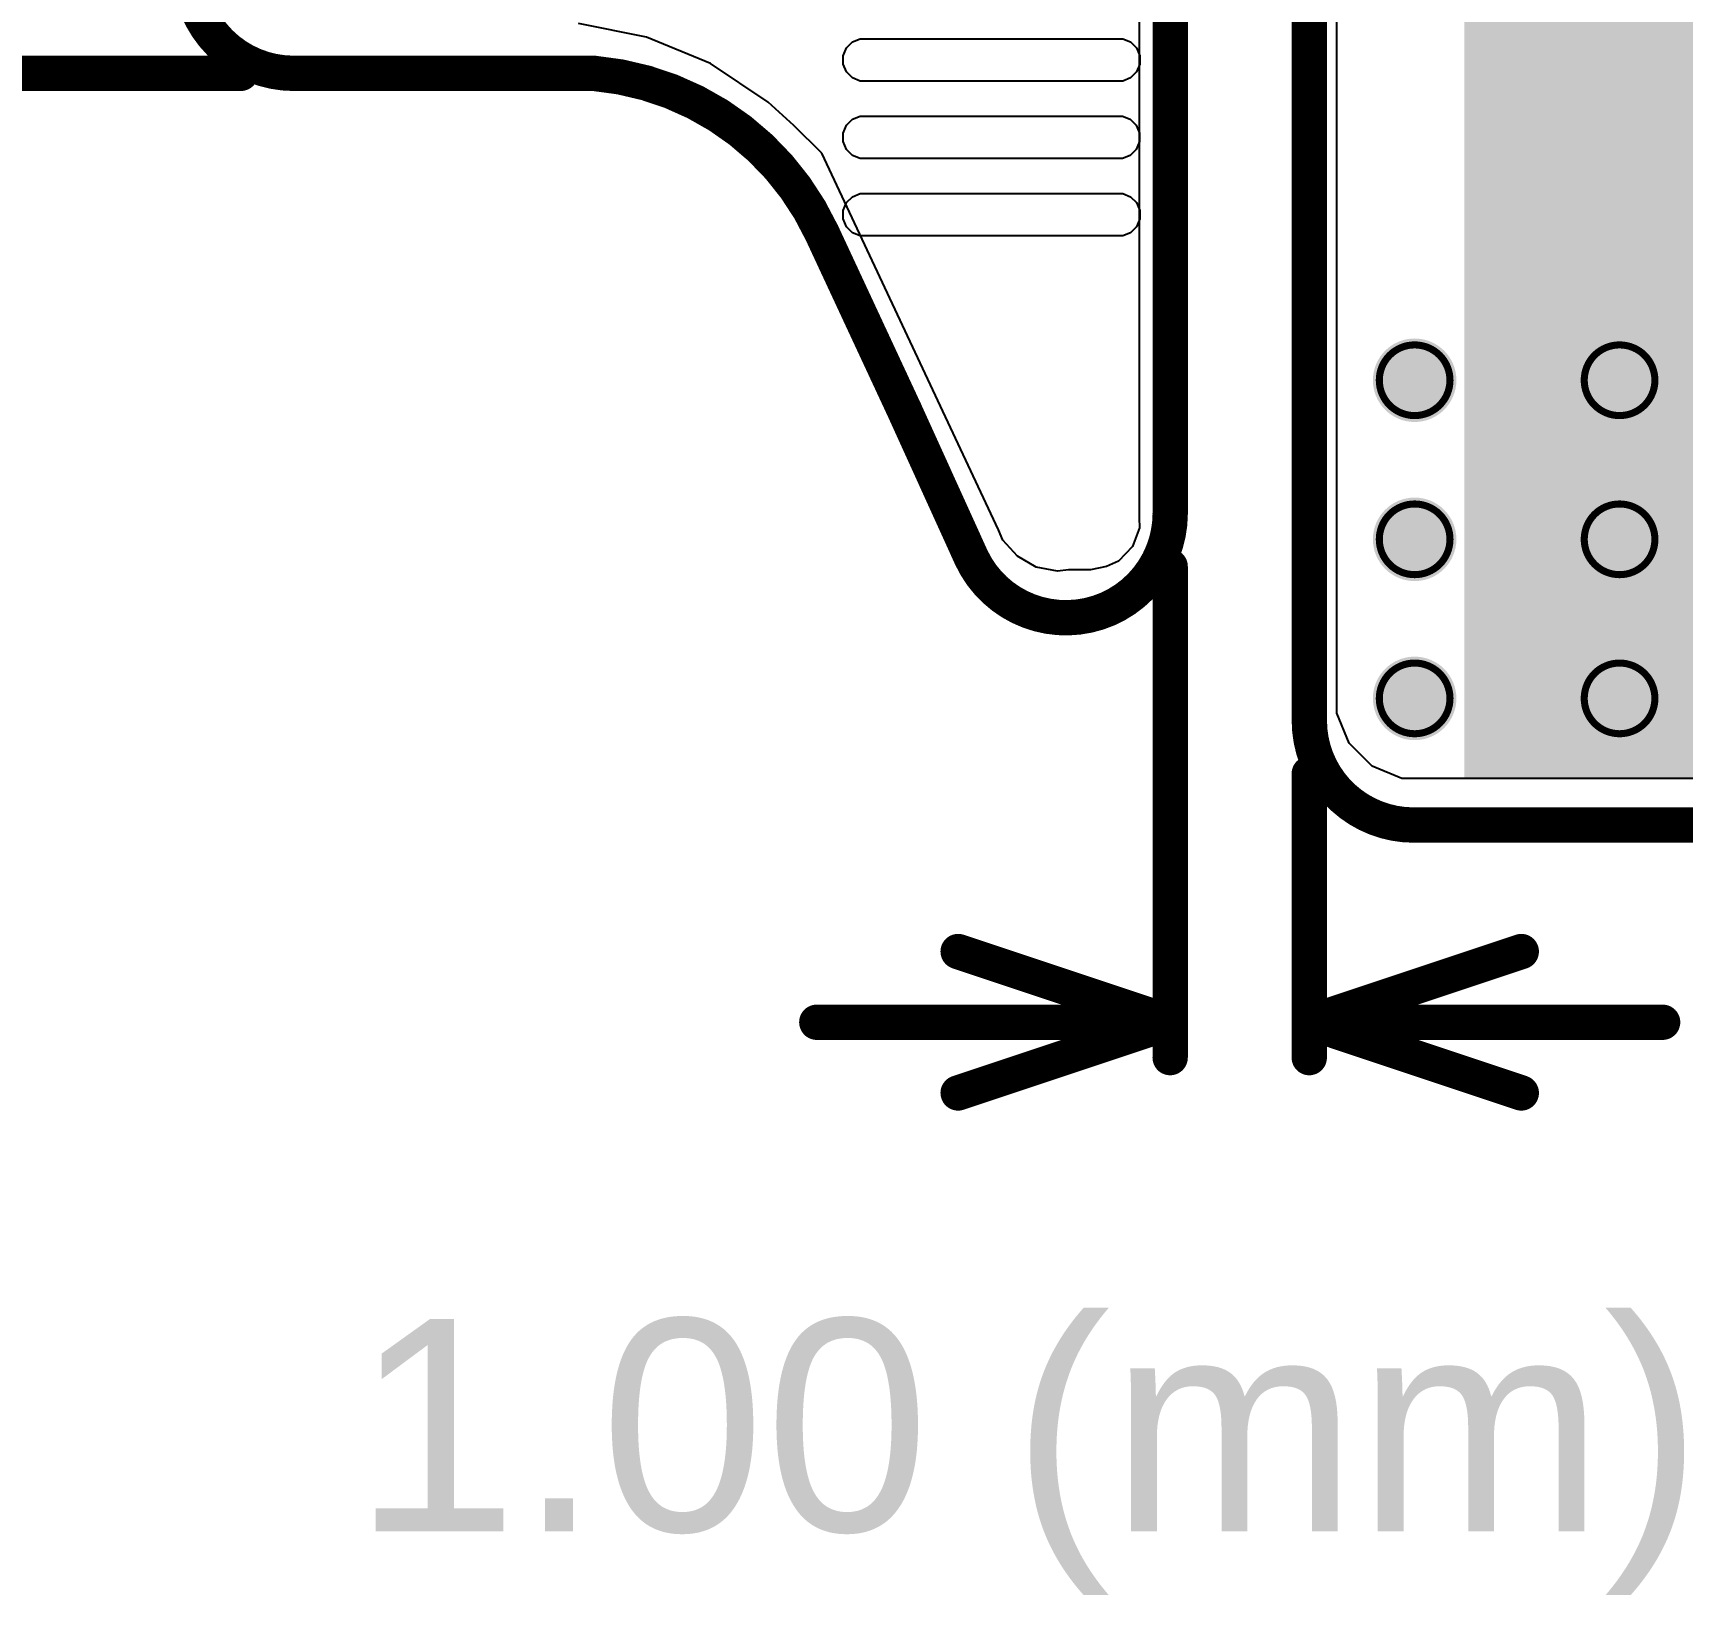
# Model space of a CAD drawing. Header units: inches. Extents: x -115 to 191, y -11 to 41.
# Drawn here: x -73.67 to -61.82, y -6.28 to 4.94 of the extents above; entities that cross this region are included whole.
import ezdxf

# ---------------------------------------------------------------- set-up
doc = ezdxf.new("R2010")
doc.units = ezdxf.units.IN
for name, color, linetype in [('Board Outline', 216, 'Continuous'), ('Bottom Layer', 5, 'Continuous'), ('Bottom Solder', 6, 'Continuous'), ('Dimensions', 6, 'Continuous'), ('Drill Drawing', 1, 'Continuous'), ('Top Layer', 1, 'Continuous'), ('Via Holes', 16, 'Continuous')]:
    doc.layers.add(name, color=color, linetype=linetype)
doc.styles.add('Arial', font='', dxfattribs={"height": 0.2})
doc.styles.get('Arial').set_extended_font_data('Arial')

msp = doc.modelspace()

# ---------------------------------------------------------------- hatches: boundary and pattern name
at = {"layer": 'Bottom Layer'}
msp.add_hatch(color=5, dxfattribs=at).paths.add_polyline_path([(-63.387, -0.415), (-50.35, -0.415), (-50.35, 8.25), (-63.387, 8.25)])
h = msp.add_hatch(color=5, dxfattribs=at)
edge = h.paths.add_edge_path()
edge.add_arc((-63.743, 2.446), 0.3, 0, 360)
h = msp.add_hatch(color=5, dxfattribs=at)
edge = h.paths.add_edge_path()
edge.add_arc((-62.27, 2.446), 0.3, 0, 360)
h = msp.add_hatch(color=5, dxfattribs=at)
edge = h.paths.add_edge_path()
edge.add_arc((-63.743, 1.303), 0.3, 0, 360)
h = msp.add_hatch(color=5, dxfattribs=at)
edge = h.paths.add_edge_path()
edge.add_arc((-62.27, 1.303), 0.3, 0, 360)
h = msp.add_hatch(color=5, dxfattribs=at)
edge = h.paths.add_edge_path()
edge.add_arc((-63.743, 0.16), 0.3, 0, 360)
h = msp.add_hatch(color=5, dxfattribs=at)
edge = h.paths.add_edge_path()
edge.add_arc((-62.27, 0.16), 0.3, 0, 360)
at = {"layer": 'Top Layer'}
h = msp.add_hatch(color=1, dxfattribs=at)
edge = h.paths.add_edge_path()
edge.add_arc((-63.743, 2.446), 0.3, 0, 360)
h = msp.add_hatch(color=1, dxfattribs=at)
edge = h.paths.add_edge_path()
edge.add_arc((-62.27, 2.446), 0.3, 0, 360)
h = msp.add_hatch(color=1, dxfattribs=at)
edge = h.paths.add_edge_path()
edge.add_arc((-63.743, 1.303), 0.3, 0, 360)
h = msp.add_hatch(color=1, dxfattribs=at)
edge = h.paths.add_edge_path()
edge.add_arc((-62.27, 1.303), 0.3, 0, 360)
h = msp.add_hatch(color=1, dxfattribs=at)
edge = h.paths.add_edge_path()
edge.add_arc((-63.743, 0.16), 0.3, 0, 360)
h = msp.add_hatch(color=1, dxfattribs=at)
edge = h.paths.add_edge_path()
edge.add_arc((-62.27, 0.16), 0.3, 0, 360)
at = {"layer": 'Via Holes'}
h = msp.add_hatch(color=7, dxfattribs=at)
edge = h.paths.add_edge_path()
edge.add_arc((-63.743, 2.446), 0.15, 0, 360)
h = msp.add_hatch(color=7, dxfattribs=at)
edge = h.paths.add_edge_path()
edge.add_arc((-62.27, 2.446), 0.15, 0, 360)
h = msp.add_hatch(color=7, dxfattribs=at)
edge = h.paths.add_edge_path()
edge.add_arc((-63.743, 1.303), 0.15, 0, 360)
h = msp.add_hatch(color=7, dxfattribs=at)
edge = h.paths.add_edge_path()
edge.add_arc((-62.27, 1.303), 0.15, 0, 360)
h = msp.add_hatch(color=7, dxfattribs=at)
edge = h.paths.add_edge_path()
edge.add_arc((-63.743, 0.16), 0.15, 0, 360)
h = msp.add_hatch(color=7, dxfattribs=at)
edge = h.paths.add_edge_path()
edge.add_arc((-62.27, 0.16), 0.15, 0, 360)

# ---------------------------------------------------------------- linework, layer by layer
at = {"layer": 'Board Outline'}
for points in [[(-65.5, 1.489, 0.254, 0.254, 0), (-65.5, 8.5, 0.254, 0.254, 0)], [(-64.5, 0, 0.254, 0.254, 0), (-64.5, 8.5, 0.254, 0.254, 0)], [(-71.8, 4.651, 0.254, 0.254, -0.414208), (-72.55, 5.401, 0.254, 0.254, 0)], [(-71.8, 4.651, 0.254, 0.254, 0), (-69.641, 4.651, 0.254, 0.254, 0)], [(-69.641, 4.651, 0.254, 0.254, -0.267949), (-68.003, 3.503, 0.254, 0.254, 0)], [(-68.003, 3.503, 0.254, 0.254, 0), (-67.407, 2.223, 0.254, 0.254, 0)], [(-67.407, 2.223, 0.254, 0.254, 0), (-66.93, 1.173, 0.254, 0.254, 0)], [(-65.5, 1.489, 0.254, 0.254, -0.802748), (-66.93, 1.173, 0.254, 0.254, 0)], [(-63.75, -0.75, 0.254, 0.254, -0.414214), (-64.5, 0, 0.254, 0.254, 0)], [(-63.75, -0.75, 0.254, 0.254, 0), (-0.75, -0.75, 0.254, 0.254, 0)]]:
    msp.add_lwpolyline(points, format="xyseb", dxfattribs=at)
for points in [[(-71.864, 4.651, 0.127, 0.127, 1), (-71.737, 4.651, 0.127, 0.127, 1)], [(-71.864, 4.651, 0.127, 0.127, 1), (-71.737, 4.651, 0.127, 0.127, 1)], [(-69.705, 4.651, 0.127, 0.127, 1), (-69.578, 4.651, 0.127, 0.127, 1)], [(-69.704, 4.651, 0.127, 0.127, 1), (-69.577, 4.651, 0.127, 0.127, 1)], [(-68.066, 3.503, 0.127, 0.127, 1), (-67.939, 3.503, 0.127, 0.127, 1)], [(-68.066, 3.503, 0.127, 0.127, 1), (-67.939, 3.503, 0.127, 0.127, 1)], [(-67.47, 2.223, 0.127, 0.127, 1), (-67.343, 2.223, 0.127, 0.127, 1)], [(-67.47, 2.223, 0.127, 0.127, 1), (-67.343, 2.223, 0.127, 0.127, 1)], [(-65.564, 1.489, 0.127, 0.127, 1), (-65.437, 1.489, 0.127, 0.127, 1)], [(-65.564, 1.489, 0.127, 0.127, 1), (-65.437, 1.489, 0.127, 0.127, 1)], [(-66.993, 1.173, 0.127, 0.127, 1), (-66.866, 1.173, 0.127, 0.127, 1)], [(-66.993, 1.173, 0.127, 0.127, 1), (-66.866, 1.173, 0.127, 0.127, 1)], [(-64.564, 0, 0.127, 0.127, 1), (-64.437, 0, 0.127, 0.127, 1)], [(-64.564, 0, 0.127, 0.127, 1), (-64.437, 0, 0.127, 0.127, 1)], [(-63.814, -0.75, 0.127, 0.127, 1), (-63.687, -0.75, 0.127, 0.127, 1)], [(-63.814, -0.75, 0.127, 0.127, 1), (-63.687, -0.75, 0.127, 0.127, 1)]]:
    msp.add_lwpolyline(points, format="xyseb", close=True, dxfattribs=at)
at = {"layer": 'Bottom Layer'}
for p, q in [((-65.724, 8.653), (-65.724, 1.714)), ((-64.302, 0.17), (-64.302, 8.679)), ((-69.265, 4.912), (-69.753, 5.009)), ((-68.805, 4.721), (-69.265, 4.912)), ((-68.391, 4.445), (-68.805, 4.721)), ((-68.206, 4.277), (-68.391, 4.445)), ((-68.005, 4.077), (-68.206, 4.277)), ((-66.734, 1.37), (-68.005, 4.077)), ((-65.724, 1.714), (-65.724, 1.458)), ((-65.724, 1.458), (-65.722, 1.386)), ((-66.703, 1.298), (-66.734, 1.37)), ((-66.734, 1.37), (-66.734, 1.37)), ((-65.722, 1.386), (-65.772, 1.251)), ((-66.599, 1.181), (-66.703, 1.298)), ((-65.772, 1.251), (-65.871, 1.146)), ((-66.463, 1.104), (-66.599, 1.181)), ((-66.31, 1.074), (-66.463, 1.104)), ((-66.232, 1.084), (-66.31, 1.074)), ((-66.074, 1.084), (-66.232, 1.084)), ((-65.957, 1.107), (-66.074, 1.084)), ((-66.074, 1.084), (-66.074, 1.084)), ((-65.871, 1.146), (-65.957, 1.107)), ((-64.302, 0.053), (-64.302, 0.17)), ((-64.213, -0.161), (-64.302, 0.053)), ((-64.048, -0.326), (-64.213, -0.161)), ((-63.834, -0.415), (-64.048, -0.326)), ((-63.718, -0.415), (-63.834, -0.415)), ((-61.604, -0.415), (-63.718, -0.415))]:
    msp.add_line(p, q, dxfattribs=at)
at = {"layer": 'Bottom Solder'}
for p, q in [((-67.826, 4.834), (-67.784, 4.877)), ((-67.784, 4.877), (-67.728, 4.9)), ((-67.728, 4.9), (-65.841, 4.9)), ((-65.841, 4.9), (-65.785, 4.877)), ((-65.785, 4.877), (-65.742, 4.834)), ((-67.85, 4.778), (-67.826, 4.834)), ((-67.85, 4.747), (-67.85, 4.778)), ((-67.85, 4.717), (-67.85, 4.747)), ((-65.742, 4.834), (-65.719, 4.778)), ((-65.719, 4.778), (-65.719, 4.747)), ((-65.719, 4.747), (-65.719, 4.717)), ((-67.826, 4.661), (-67.85, 4.717)), ((-67.784, 4.618), (-67.826, 4.661)), ((-65.742, 4.661), (-65.785, 4.618)), ((-65.719, 4.717), (-65.742, 4.661)), ((-67.728, 4.595), (-67.784, 4.618)), ((-65.841, 4.595), (-67.728, 4.595)), ((-65.785, 4.618), (-65.841, 4.595)), ((-67.851, 4.222), (-67.828, 4.278)), ((-67.828, 4.278), (-67.785, 4.321)), ((-67.785, 4.321), (-67.729, 4.344)), ((-67.729, 4.344), (-65.843, 4.344)), ((-65.843, 4.344), (-65.787, 4.321)), ((-65.787, 4.321), (-65.744, 4.278)), ((-65.744, 4.278), (-65.721, 4.222)), ((-67.851, 4.191), (-67.851, 4.222)), ((-67.851, 4.161), (-67.851, 4.191)), ((-67.828, 4.105), (-67.851, 4.161)), ((-65.721, 4.161), (-65.744, 4.105)), ((-65.721, 4.222), (-65.721, 4.191)), ((-65.721, 4.191), (-65.721, 4.161)), ((-67.785, 4.062), (-67.828, 4.105)), ((-67.729, 4.039), (-67.785, 4.062)), ((-65.843, 4.039), (-67.729, 4.039)), ((-65.787, 4.062), (-65.843, 4.039)), ((-65.744, 4.105), (-65.787, 4.062)), ((-67.85, 3.666), (-67.826, 3.722)), ((-67.826, 3.722), (-67.784, 3.765)), ((-67.784, 3.765), (-67.728, 3.788)), ((-67.728, 3.788), (-65.841, 3.788)), ((-65.841, 3.788), (-65.785, 3.765)), ((-65.785, 3.765), (-65.742, 3.722)), ((-65.742, 3.722), (-65.719, 3.666)), ((-67.85, 3.635), (-67.85, 3.666)), ((-67.85, 3.605), (-67.85, 3.635)), ((-67.826, 3.549), (-67.85, 3.605)), ((-65.719, 3.605), (-65.742, 3.549)), ((-65.719, 3.666), (-65.719, 3.635)), ((-65.719, 3.635), (-65.719, 3.605)), ((-67.784, 3.506), (-67.826, 3.549)), ((-67.728, 3.483), (-67.784, 3.506)), ((-65.841, 3.483), (-67.728, 3.483)), ((-65.785, 3.506), (-65.841, 3.483)), ((-65.742, 3.549), (-65.785, 3.506))]:
    msp.add_line(p, q, dxfattribs=at)
at = {"layer": 'Dimensions'}
for points in [[(-77.611, 4.651, 0.254, 0.254, 0), (-72.181, 4.651, 0.254, 0.254, 0)], [(-65.5, -2.421, 0.254, 0.254, 0), (-65.5, 1.108, 0.254, 0.254, 0)], [(-64.5, -2.421, 0.254, 0.254, 0), (-64.5, -0.381, 0.254, 0.254, 0)], [(-67.024, -1.659, 0.254, 0.254, 0), (-65.5, -2.167, 0.254, 0.254, 0)], [(-64.5, -2.167, 0.254, 0.254, 0), (-62.976, -1.659, 0.254, 0.254, 0)], [(-68.04, -2.167, 0.254, 0.254, 0), (-65.5, -2.167, 0.254, 0.254, 0)], [(-67.024, -2.675, 0.254, 0.254, 0), (-65.5, -2.167, 0.254, 0.254, 0)], [(-64.5, -2.167, 0.254, 0.254, 0), (-62.976, -2.675, 0.254, 0.254, 0)], [(-64.5, -2.167, 0.254, 0.254, 0), (-61.96, -2.167, 0.254, 0.254, 0)]]:
    msp.add_lwpolyline(points, format="xyseb", dxfattribs=at)
for points in [[(-72.245, 4.651, 0.127, 0.127, 1), (-72.118, 4.651, 0.127, 0.127, 1)], [(-65.564, 1.108, 0.127, 0.127, 1), (-65.437, 1.108, 0.127, 0.127, 1)], [(-64.564, -0.381, 0.127, 0.127, 1), (-64.437, -0.381, 0.127, 0.127, 1)], [(-67.088, -1.659, 0.127, 0.127, 1), (-66.961, -1.659, 0.127, 0.127, 1)], [(-63.04, -1.659, 0.127, 0.127, 1), (-62.913, -1.659, 0.127, 0.127, 1)], [(-68.104, -2.167, 0.127, 0.127, 1), (-67.977, -2.167, 0.127, 0.127, 1)], [(-65.564, -2.167, 0.127, 0.127, 1), (-65.437, -2.167, 0.127, 0.127, 1)], [(-65.564, -2.167, 0.127, 0.127, 1), (-65.437, -2.167, 0.127, 0.127, 1)], [(-65.564, -2.167, 0.127, 0.127, 1), (-65.437, -2.167, 0.127, 0.127, 1)], [(-64.564, -2.167, 0.127, 0.127, 1), (-64.437, -2.167, 0.127, 0.127, 1)], [(-64.564, -2.167, 0.127, 0.127, 1), (-64.437, -2.167, 0.127, 0.127, 1)], [(-64.564, -2.167, 0.127, 0.127, 1), (-64.437, -2.167, 0.127, 0.127, 1)], [(-62.024, -2.167, 0.127, 0.127, 1), (-61.897, -2.167, 0.127, 0.127, 1)], [(-65.564, -2.421, 0.127, 0.127, 1), (-65.437, -2.421, 0.127, 0.127, 1)], [(-64.564, -2.421, 0.127, 0.127, 1), (-64.437, -2.421, 0.127, 0.127, 1)], [(-67.088, -2.675, 0.127, 0.127, 1), (-66.961, -2.675, 0.127, 0.127, 1)], [(-63.04, -2.675, 0.127, 0.127, 1), (-62.913, -2.675, 0.127, 0.127, 1)]]:
    msp.add_lwpolyline(points, format="xyseb", close=True, dxfattribs=at)
at = {"layer": 'Drill Drawing'}
for points in [[(-63.489, 2.446, 0.0508, 0.0508, 1), (-63.997, 2.446, 0.0508, 0.0508, 1)], [(-62.016, 2.446, 0.0508, 0.0508, 1), (-62.524, 2.446, 0.0508, 0.0508, 1)], [(-64.01, 2.446, 0.0254, 0.0254, 1), (-63.984, 2.446, 0.0254, 0.0254, 1)], [(-63.502, 2.446, 0.0254, 0.0254, 1), (-63.476, 2.446, 0.0254, 0.0254, 1)], [(-62.536, 2.446, 0.0254, 0.0254, 1), (-62.511, 2.446, 0.0254, 0.0254, 1)], [(-62.028, 2.446, 0.0254, 0.0254, 1), (-62.003, 2.446, 0.0254, 0.0254, 1)], [(-63.489, 1.303, 0.0508, 0.0508, 1), (-63.997, 1.303, 0.0508, 0.0508, 1)], [(-62.016, 1.303, 0.0508, 0.0508, 1), (-62.524, 1.303, 0.0508, 0.0508, 1)], [(-64.01, 1.303, 0.0254, 0.0254, 1), (-63.984, 1.303, 0.0254, 0.0254, 1)], [(-63.502, 1.303, 0.0254, 0.0254, 1), (-63.476, 1.303, 0.0254, 0.0254, 1)], [(-62.536, 1.303, 0.0254, 0.0254, 1), (-62.511, 1.303, 0.0254, 0.0254, 1)], [(-62.028, 1.303, 0.0254, 0.0254, 1), (-62.003, 1.303, 0.0254, 0.0254, 1)], [(-63.489, 0.16, 0.0508, 0.0508, 1), (-63.997, 0.16, 0.0508, 0.0508, 1)], [(-62.016, 0.16, 0.0508, 0.0508, 1), (-62.524, 0.16, 0.0508, 0.0508, 1)], [(-64.01, 0.16, 0.0254, 0.0254, 1), (-63.984, 0.16, 0.0254, 0.0254, 1)], [(-63.502, 0.16, 0.0254, 0.0254, 1), (-63.476, 0.16, 0.0254, 0.0254, 1)], [(-62.536, 0.16, 0.0254, 0.0254, 1), (-62.511, 0.16, 0.0254, 0.0254, 1)], [(-62.028, 0.16, 0.0254, 0.0254, 1), (-62.003, 0.16, 0.0254, 0.0254, 1)]]:
    msp.add_lwpolyline(points, format="xyseb", close=True, dxfattribs=at)
at = {"layer": 'Top Layer'}
for p, q in [((-65.724, 8.653), (-65.724, 1.714)), ((-64.302, 0.17), (-64.302, 8.679)), ((-69.265, 4.912), (-69.753, 5.009)), ((-68.805, 4.721), (-69.265, 4.912)), ((-68.391, 4.445), (-68.805, 4.721)), ((-68.206, 4.277), (-68.391, 4.445)), ((-68.005, 4.077), (-68.206, 4.277)), ((-66.734, 1.37), (-68.005, 4.077)), ((-65.724, 1.714), (-65.724, 1.458)), ((-65.724, 1.458), (-65.722, 1.386)), ((-66.703, 1.298), (-66.734, 1.37)), ((-66.734, 1.37), (-66.734, 1.37)), ((-65.722, 1.386), (-65.772, 1.251)), ((-66.599, 1.181), (-66.703, 1.298)), ((-65.772, 1.251), (-65.871, 1.146)), ((-66.463, 1.104), (-66.599, 1.181)), ((-66.31, 1.074), (-66.463, 1.104)), ((-66.232, 1.084), (-66.31, 1.074)), ((-66.074, 1.084), (-66.232, 1.084)), ((-65.957, 1.107), (-66.074, 1.084)), ((-66.074, 1.084), (-66.074, 1.084)), ((-66.074, 1.084), (-66.074, 1.084)), ((-65.871, 1.146), (-65.957, 1.107)), ((-64.302, 0.053), (-64.302, 0.17)), ((-64.213, -0.161), (-64.302, 0.053)), ((-64.048, -0.326), (-64.213, -0.161)), ((-63.834, -0.415), (-64.048, -0.326)), ((-63.718, -0.415), (-63.834, -0.415)), ((-38.532, -0.415), (-63.718, -0.415))]:
    msp.add_line(p, q, dxfattribs=at)

# ---------------------------------------------------------------- texts
at = {"layer": 'Dimensions', "style": 'Arial'}
msp.add_text('1.00 (mm)', height=1.524, dxfattribs=at).set_placement((-71.373, -5.824))

doc.saveas('drawing.dxf')
